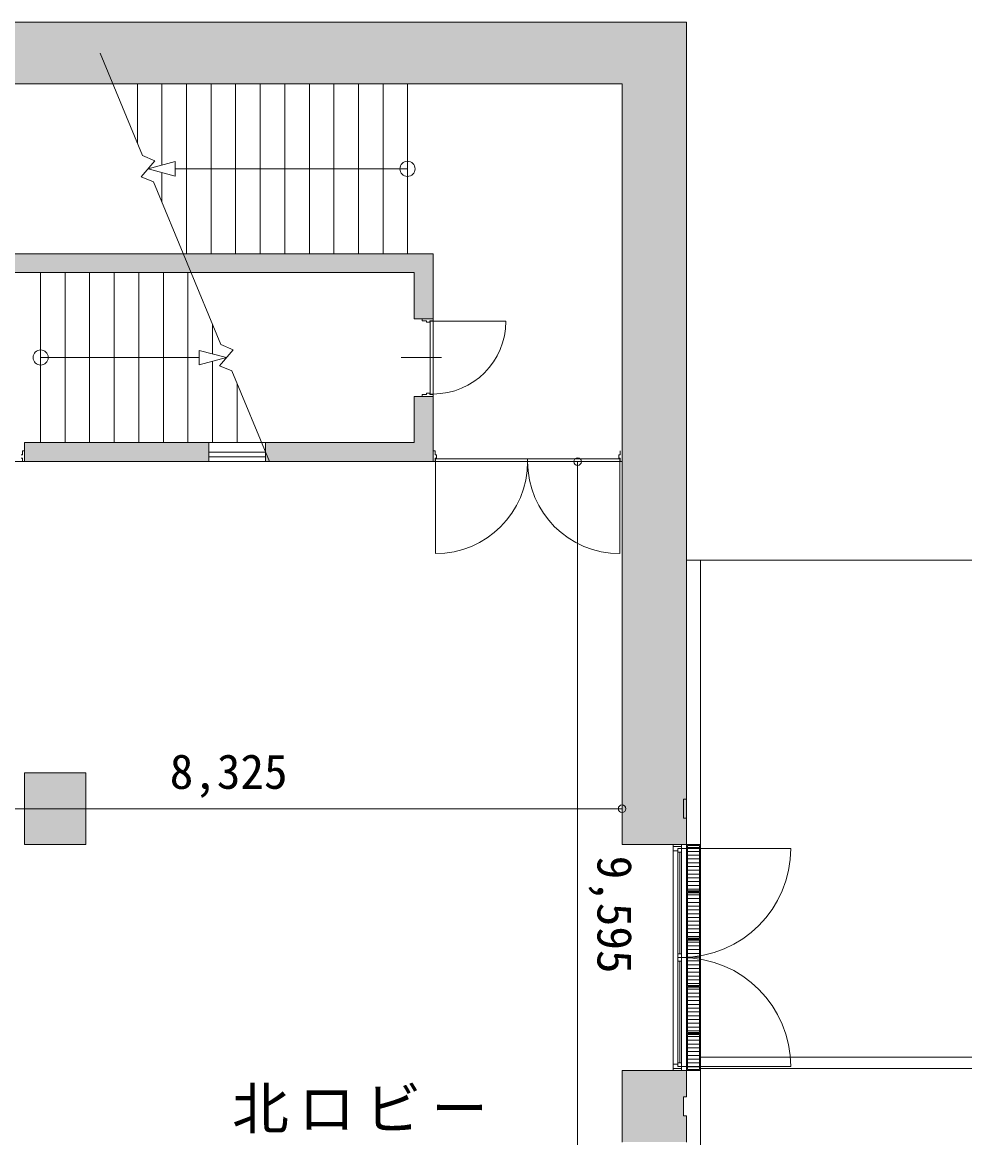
# Model space of a CAD drawing. Units: millimetres, scale not verified. Extents: x -61855 to 52913, y -114842 to -21833.
# Drawn here: x -4514 to 5458, y -38323 to -26515 of the extents above; entities that cross this region are included whole.
import ezdxf
from ezdxf.enums import TextEntityAlignment as Align

# ---------------------------------------------------------------- set-up
doc = ezdxf.new("R2010")
doc.units = ezdxf.units.MM
doc.header["$LTSCALE"] = 200
doc.header["$PDMODE"] = 32
doc.header["$PDSIZE"] = 80
for name, color, linetype, lineweight in [('0-1_躯体', 7, 'Continuous', 9), ('0-2_建具', 7, 'Continuous', 9), ('0-6_寸法', 4, 'Continuous', 5), ('0-9', 2, 'Continuous', 5)]:
    doc.layers.add(name, color=color, linetype=linetype, lineweight=lineweight)
doc.layers.add('0-4_室名', color=7, linetype='Continuous')
doc.styles.add('・', font='')
doc.styles.add('ＭＳ ゴシック', font='')
doc.styles.get('・').set_extended_font_data('・')
doc.styles.get('ＭＳ ゴシック').set_extended_font_data('MS Gothic')

msp = doc.modelspace()

# ---------------------------------------------------------------- linework, layer by layer
at = {"layer": '0-1_躯体'}
for p, q in [((2513.2, -26515), (-10906.8, -26515)), ((2513.2, -26515), (-10906.8, -26515)), ((2513.2, -26515), (2513.2, -35220)), ((1833.2, -27165), (-6491.8, -27165)), ((1833.2, -27165), (1833.2, -35220)), ((-5571.8, -28965), (-166.8, -28965)), ((-166.8, -30212.7), (-166.8, -28965)), ((-366.8, -29165), (-6491.8, -29165)), ((-366.8, -29165), (-366.8, -29655)), ((-166.8, -29655), (-366.8, -29655)), ((-77.2, -30065), (-504.1, -30065)), ((-166.8, -30150), (-166.8, -31165)), ((-366.8, -30865), (-366.8, -30475)), ((-166.8, -30475), (-366.8, -30475)), ((-4491.8, -31165), (-4491.8, -30965)), ((-2541.8, -30965), (-2541.8, -31165)), ((-1941.8, -30965), (-1941.8, -31165)), ((1489.5, -31165), (-6491.8, -31165)), ((1202.8, -31165), (1833.2, -31165)), ((-4491.8, -34460), (-3841.8, -34460)), ((1833.2, -35220), (2513.2, -35220)), ((2373.2, -37610), (2373.2, -35220)), ((2513.2, -37610), (1833.2, -37610)), ((1833.2, -38370), (1833.2, -37610)), ((2513.2, -37610), (2513.2, -37890)), ((2483.2, -37890), (2513.2, -37890)), ((2513.2, -38370), (2513.2, -38090))]:
    msp.add_line(p, q, dxfattribs=at)
for points in [[(-366.8, -30621.5), (-366.8, -30965), (-4491.8, -30965)], [(-4491.8, -34460), (-4491.8, -35220), (-3841.8, -35220), (-3841.8, -34460)], [(2483.2, -37890), (2483.2, -38090), (2513.2, -38090)]]:
    msp.add_lwpolyline(points, dxfattribs=at)
at = {"layer": '0-1_躯体', "color": 9}
for points in [[(2513.2, -26515), (-6491.8, -26515), (2513.2, -27165), (-6491.8, -27165)], [(2513.2, -35220), (2513.2, -27165), (1833.2, -35220), (1833.2, -27165)], [(-366.8, -29165), (-366.8, -28965), (-5571.8, -29165), (-5571.8, -28965)], [(-366.8, -29655), (-166.8, -29655), (-366.8, -28965), (-166.8, -28965)], [(-166.8, -31165), (-166.8, -30475), (-366.8, -31165), (-366.8, -30475)], [(-2541.8, -31165), (-2541.8, -30965), (-4491.8, -31165), (-4491.8, -30965)], [(-1941.8, -31165), (-366.8, -31165), (-1941.8, -30965), (-366.8, -30965)], [(-3841.8, -35220), (-3841.8, -34460), (-4491.8, -35220), (-4491.8, -34460)], [(2483.2, -38370), (2483.2, -37610), (1833.2, -38370), (1833.2, -37610)], [(2513.2, -37610), (2483.2, -37610), (2513.2, -37890), (2483.2, -37890)], [(2513.2, -38370), (2513.2, -38090), (2483.2, -38370), (2483.2, -38090)]]:
    msp.add_solid(points, dxfattribs=at)
at = {"layer": '0-2_建具'}
for p, q in [((-3241.4, -27926.4), (-3691.4, -26840.5)), ((-436.8, -27165), (-3296.8, -27165)), ((-3296.8, -27165), (-3296.8, -27792.7)), ((-3036.8, -27165), (-3036.8, -28025.5)), ((-2776.8, -28965), (-2776.8, -27165)), ((-2516.8, -28965), (-2516.8, -27165)), ((-2256.8, -28965), (-2256.8, -27165)), ((-1996.8, -28965), (-1996.8, -27165)), ((-1736.8, -28965), (-1736.8, -27165)), ((-1476.8, -28965), (-1476.8, -27165)), ((-1216.8, -28965), (-1216.8, -27165)), ((-956.8, -28965), (-956.8, -27165)), ((-696.8, -28965), (-696.8, -27165)), ((-436.8, -28965), (-436.8, -27165)), ((-3184, -28065), (-2895.2, -27987.6)), ((-3184, -28065), (-2895.2, -28142.4)), ((-2895.2, -28142.4), (-2895.2, -27987.6)), ((-436.8, -28065), (-2895.2, -28065)), ((-3126.6, -28203.5), (-2412.3, -29927.4)), ((-3036.8, -28104.4), (-3036.8, -28420.2)), ((-436.8, -28965), (-2811.1, -28965)), ((-436.8, -28965), (-996.8, -28965)), ((-4321.8, -30965), (-4321.8, -29165)), ((-4321.8, -29165), (-2728.1, -29165)), ((-4061.8, -30965), (-4061.8, -29165)), ((-3801.8, -30965), (-3801.8, -29165)), ((-3541.8, -30965), (-3541.8, -29165)), ((-3281.8, -30965), (-3281.8, -29165)), ((-3021.8, -30965), (-3021.8, -29165)), ((-2761.8, -30965), (-2761.8, -29165)), ((-2501.8, -29712.2), (-2501.8, -30025.4)), ((-236.8, -29675), (-281.8, -29675)), ((-236.8, -29690), (-236.8, -29675)), ((-201.8, -29690), (-236.8, -29690)), ((-201.8, -29675), (-201.8, -29690)), ((-166.8, -29675), (-201.8, -29675)), ((-166.8, -29680), (-196.8, -29680)), ((-196.8, -29680), (-196.8, -30450)), ((-166.8, -29655), (-166.8, -29675)), ((-166.8, -29680), (-166.8, -30450)), ((-2642.9, -30142.4), (-2642.9, -29987.6)), ((-2642.9, -29987.6), (-2354.1, -30065)), ((-2281.6, -29981.5), (-2428.1, -30150.4)), ((-2412.3, -29927.4), (-2281.6, -29981.5)), ((-4321.8, -30065), (-2642.9, -30065)), ((-2642.9, -30142.4), (-2354.1, -30065)), ((-2501.8, -30965), (-2501.8, -30104.6)), ((-2428.1, -30150.4), (-2297.5, -30204.5)), ((-2297.5, -30204.5), (-1899.5, -31165)), ((-2241.8, -30965), (-2241.8, -30338.5)), ((-236.8, -30455), (-281.8, -30455)), ((-281.8, -30455), (-281.8, -30475)), ((-201.8, -30440), (-236.8, -30440)), ((-236.8, -30440), (-236.8, -30455)), ((-201.8, -30455), (-201.8, -30440)), ((-166.8, -30455), (-201.8, -30455)), ((-166.8, -30450), (-196.8, -30450)), ((-166.8, -30475), (-166.8, -30455)), ((-166.8, -30475), (-281.8, -30475)), ((-4491.8, -31050), (-4491.8, -31165)), ((-4321.8, -30965), (-1941.8, -30965)), ((-2541.8, -30965), (-2541.8, -31165)), ((-1935.3, -30965), (-2541.8, -30965)), ((-1941.8, -30965), (-1941.8, -31165)), ((-146.8, -31050), (-166.8, -31050)), ((-166.8, -31165), (-166.8, -31050)), ((1833.2, -31165), (1833.2, -31050)), ((-4491.8, -31165), (-4511.8, -31165)), ((-1941.8, -31065), (-2541.8, -31065)), ((-1941.8, -31115), (-2541.8, -31115)), ((-1941.8, -31165), (-2541.8, -31165)), ((-166.8, -31165), (-146.8, -31165)), ((-146.8, -31130), (-131.8, -31130)), ((-146.8, -31165), (-146.8, -31130)), ((-141.8, -31165), (-141.8, -31135)), ((-141.8, -31135), (838.2, -31135)), ((-141.8, -31165), (838.2, -31165)), ((-131.8, -31130), (-131.8, -31095)), ((1808.2, -31135), (828.2, -31135)), ((1808.2, -31165), (828.2, -31165)), ((833.2, -31165), (833.2, -31135)), ((863.2, -31165), (843.2, -31165)), ((1798.2, -31130), (1798.2, -31095)), ((1808.2, -31165), (1808.2, -31135)), ((1833.2, -31165), (1813.2, -31165)), ((2463.2, -35220), (2373.2, -35220)), ((2373.2, -35285), (2373.2, -35220)), ((2373.2, -35240), (2463.2, -35240)), ((2423.2, -35285), (2373.2, -35285)), ((2423.2, -35260), (2423.2, -37570)), ((2423.2, -35300), (2463.2, -35300)), ((2443.2, -35300), (2443.2, -36375)), ((2463.2, -35260), (2463.2, -35220)), ((2463.2, -35253.1), (2463.2, -37610)), ((2463.2, -36375), (2423.2, -36375)), ((2463.2, -36375), (2423.2, -36375)), ((2463.2, -36415), (2423.2, -36415)), ((2463.2, -36415), (2423.2, -36415)), ((2463.2, -36455), (2423.2, -36455)), ((2443.2, -36455), (2443.2, -37530)), ((2423.2, -37545), (2373.2, -37545)), ((2373.2, -37545), (2373.2, -37610)), ((2463.2, -37530), (2423.2, -37530)), ((2463.2, -37590), (2373.2, -37590)), ((2463.2, -37610), (2373.2, -37610))]:
    msp.add_line(p, q, dxfattribs=at)
at = {"layer": '0-2_建具', "color": 4, "lineweight": 5}
for p, q in [((-166.8, -29680), (603.2, -29680)), ((-141.8, -31165), (-141.8, -32140)), ((1808.2, -31165), (1808.2, -32140)), ((2423.2, -35260), (3618.2, -35260)), ((3618.2, -37570), (2423.2, -37570))]:
    msp.add_line(p, q, dxfattribs=at)
at = {"layer": '0-2_建具'}
for points in [[(-3126.6, -28203.5), (-3257.3, -28149.4), (-3110.8, -27980.5), (-3241.4, -27926.4)], [(-281.8, -29675), (-281.8, -29655), (-166.8, -29655)], [(-4526.8, -31095), (-4511.8, -31095), (-4511.8, -31050), (-4491.8, -31050)], [(-131.8, -31095), (-146.8, -31095), (-146.8, -31050)], [(1798.2, -31095), (1813.2, -31095), (1813.2, -31050)], [(-4511.8, -31165), (-4511.8, -31130), (-4526.8, -31130)], [(1813.2, -31165), (1813.2, -31130), (1798.2, -31130)]]:
    msp.add_lwpolyline(points, dxfattribs=at)
for centre in [(-438.4, -28066.5), (-4320.3, -30063.4)]:
    msp.add_circle(centre, 80, dxfattribs=at)
at = {"layer": '0-2_建具', "color": 4, "lineweight": 5}
for centre, radius, start, end in [((-166.8, -29680), 770, 270, 0), ((-141.8, -31165), 975, 270, 0), ((1808.2, -31165), 975, 180, 270), ((2463.2, -35260), 1155, 270, 0), ((2463.2, -37570), 1155, 0, 90)]:
    msp.add_arc(centre, radius, start, end, dxfattribs=at)
at = {"layer": '0-6_寸法'}
for p, q in [((1362.2, -40760), (1362.2, -31165)), ((1833.2, -34840), (-6491.8, -34840))]:
    msp.add_line(p, q, dxfattribs=at)
for p in [(1362.2, -31165), (1833.2, -34840)]:
    msp.add_point(p, dxfattribs=at)
at = {"layer": '0-9', "color": 7, "lineweight": 9}
for p, q in [((2513.2, -32210), (2513.2, -32090)), ((2513.2, -32210), (2513.2, -34740)), ((23803.2, -32210), (2513.2, -32210)), ((2663.2, -50100), (2663.2, -32210)), ((2483.2, -34740), (2483.2, -34940)), ((2513.2, -34740), (2483.2, -34740)), ((2483.2, -34940), (2513.2, -34940)), ((2513.2, -34940), (2513.2, -35220)), ((2463.2, -35220), (2463.2, -37610)), ((2463.2, -35220), (2513.2, -35220)), ((2513.2, -35220), (2663.2, -35220)), ((2523.2, -35710), (2523.2, -35230)), ((2523.2, -35230), (2653.2, -35230)), ((2513.2, -35720), (2663.2, -35720)), ((2513.2, -35720), (2663.2, -35720)), ((2513.2, -35720), (2663.2, -35720)), ((2523.2, -36210), (2523.2, -35730)), ((2523.2, -35730), (2653.2, -35730)), ((2513.2, -36220), (2663.2, -36220)), ((2523.2, -36710), (2523.2, -36230)), ((2523.2, -36230), (2653.2, -36230)), ((2513.2, -36720), (2663.2, -36720)), ((2523.2, -37210), (2523.2, -36730)), ((2523.2, -36730), (2653.2, -36730)), ((2513.2, -37220), (2513.2, -37610)), ((2513.2, -37220), (2663.2, -37220)), ((2513.2, -37220), (2663.2, -37220)), ((2523.2, -37230), (2523.2, -37600)), ((2523.2, -37230), (2653.2, -37230)), ((2653.2, -37230), (2653.2, -37600)), ((23653.2, -37470), (2663.2, -37470)), ((2463.2, -37610), (2513.2, -37610)), ((2513.2, -37610), (2513.2, -37890)), ((2663.2, -37610), (2513.5, -37610)), ((2653.2, -37600), (2523.2, -37600)), ((7118, -37590), (2663.2, -37590)), ((2483.2, -37890), (2513.2, -37890)), ((2483.2, -37890), (2483.2, -38090)), ((2483.2, -38090), (2513.2, -38090)), ((2513.2, -38370), (2513.2, -38090))]:
    msp.add_line(p, q, dxfattribs=at)
at = {"layer": '0-9', "color": 4}
for p, q in [((2653.2, -35251.4), (2523.2, -35251.4)), ((2653.2, -35291.4), (2523.2, -35291.4)), ((2653.2, -35331.4), (2523.2, -35331.4)), ((2653.2, -35371.4), (2523.2, -35371.4)), ((2653.2, -35411.4), (2523.2, -35411.4)), ((2653.2, -35451.4), (2523.2, -35451.4)), ((2653.2, -35491.4), (2523.2, -35491.4)), ((2653.2, -35531.4), (2523.2, -35531.4)), ((2653.2, -35571.4), (2523.2, -35571.4)), ((2653.2, -35611.4), (2523.2, -35611.4)), ((2653.2, -35651.4), (2523.2, -35651.4)), ((2653.2, -35691.4), (2523.2, -35691.4)), ((2653.2, -35751.4), (2523.2, -35751.4)), ((2653.2, -35791.4), (2523.2, -35791.4)), ((2653.2, -35831.4), (2523.2, -35831.4)), ((2653.2, -35871.4), (2523.2, -35871.4)), ((2653.2, -35911.4), (2523.2, -35911.4)), ((2653.2, -35951.4), (2523.2, -35951.4)), ((2653.2, -35991.4), (2523.2, -35991.4)), ((2653.2, -36031.4), (2523.2, -36031.4)), ((2653.2, -36071.4), (2523.2, -36071.4)), ((2653.2, -36111.4), (2523.2, -36111.4)), ((2653.2, -36151.4), (2523.2, -36151.4)), ((2653.2, -36191.4), (2523.2, -36191.4)), ((2653.2, -36251.4), (2523.2, -36251.4)), ((2653.2, -36291.4), (2523.2, -36291.4)), ((2653.2, -36331.4), (2523.2, -36331.4)), ((2653.2, -36371.4), (2523.2, -36371.4)), ((2653.2, -36411.4), (2523.2, -36411.4)), ((2653.2, -36451.4), (2523.2, -36451.4)), ((2653.2, -36491.4), (2523.2, -36491.4)), ((2653.2, -36531.4), (2523.2, -36531.4)), ((2653.2, -36571.4), (2523.2, -36571.4)), ((2653.2, -36611.4), (2523.2, -36611.4)), ((2653.2, -36651.4), (2523.2, -36651.4)), ((2653.2, -36691.4), (2523.2, -36691.4)), ((2653.2, -36751.4), (2523.2, -36751.4)), ((2653.2, -36791.4), (2523.2, -36791.4)), ((2653.2, -36831.4), (2523.2, -36831.4)), ((2653.2, -36871.4), (2523.2, -36871.4)), ((2653.2, -36911.4), (2523.2, -36911.4)), ((2653.2, -36951.4), (2523.2, -36951.4)), ((2653.2, -36991.4), (2523.2, -36991.4)), ((2653.2, -37031.4), (2523.2, -37031.4)), ((2653.2, -37071.4), (2523.2, -37071.4)), ((2653.2, -37111.4), (2523.2, -37111.4)), ((2653.2, -37151.4), (2523.2, -37151.4)), ((2653.2, -37191.4), (2523.2, -37191.4)), ((2653.2, -37251.4), (2523.2, -37251.4)), ((2653.2, -37291.4), (2523.2, -37291.4)), ((2653.2, -37331.4), (2523.2, -37331.4)), ((2653.2, -37371.4), (2523.2, -37371.4)), ((2653.2, -37411.4), (2523.2, -37411.4)), ((2653.2, -37451.4), (2523.2, -37451.4)), ((2653.2, -37491.4), (2523.2, -37491.4)), ((2653.2, -37531.4), (2523.2, -37531.4)), ((2653.2, -37571.4), (2523.2, -37571.4))]:
    msp.add_line(p, q, dxfattribs=at)
at = {"layer": '0-9', "color": 7, "lineweight": 9}
for points in [[(2513.2, -35720), (2513.2, -35220), (2663.2, -35220)], [(2513.2, -35720), (2663.2, -35720), (2663.2, -35220)], [(2663.2, -35220), (2513.2, -35220), (2663.2, -35220)], [(2523.2, -35710), (2653.2, -35710), (2653.2, -35230)], [(2513.2, -36220), (2513.2, -35720), (2663.2, -35720)], [(2513.2, -36220), (2663.2, -36220), (2663.2, -35720)], [(2523.2, -36210), (2653.2, -36210), (2653.2, -35730)], [(2513.2, -36720), (2513.2, -36220), (2663.2, -36220)], [(2513.2, -36720), (2663.2, -36720), (2663.2, -36220)], [(2523.2, -36710), (2653.2, -36710), (2653.2, -36230)], [(2513.2, -37220), (2513.2, -36720), (2663.2, -36720)], [(2513.2, -37220), (2663.2, -37220), (2663.2, -36720)], [(2523.2, -37210), (2653.2, -37210), (2653.2, -36730)]]:
    msp.add_lwpolyline(points, dxfattribs=at)

# ---------------------------------------------------------------- texts
at = {"layer": '0-4_室名', "insert": (-2294.4, -38275.5), "char_height": 439.9, "attachment_point": 7, "style": '・'}
msp.add_mtext('\\T1.17;北ロビー', dxfattribs=at)
at = {"layer": '0-6_寸法', "style": 'ＭＳ ゴシック'}
msp.add_text('8,325', height=366.6, dxfattribs=at).set_placement((-2954.3, -34740), align=Align.BOTTOM_LEFT)
msp.add_text('9,595', height=366.6, rotation=270, dxfattribs=at).set_placement((1462.2, -35337.5), align=Align.BOTTOM_LEFT)

doc.saveas('drawing.dxf')
